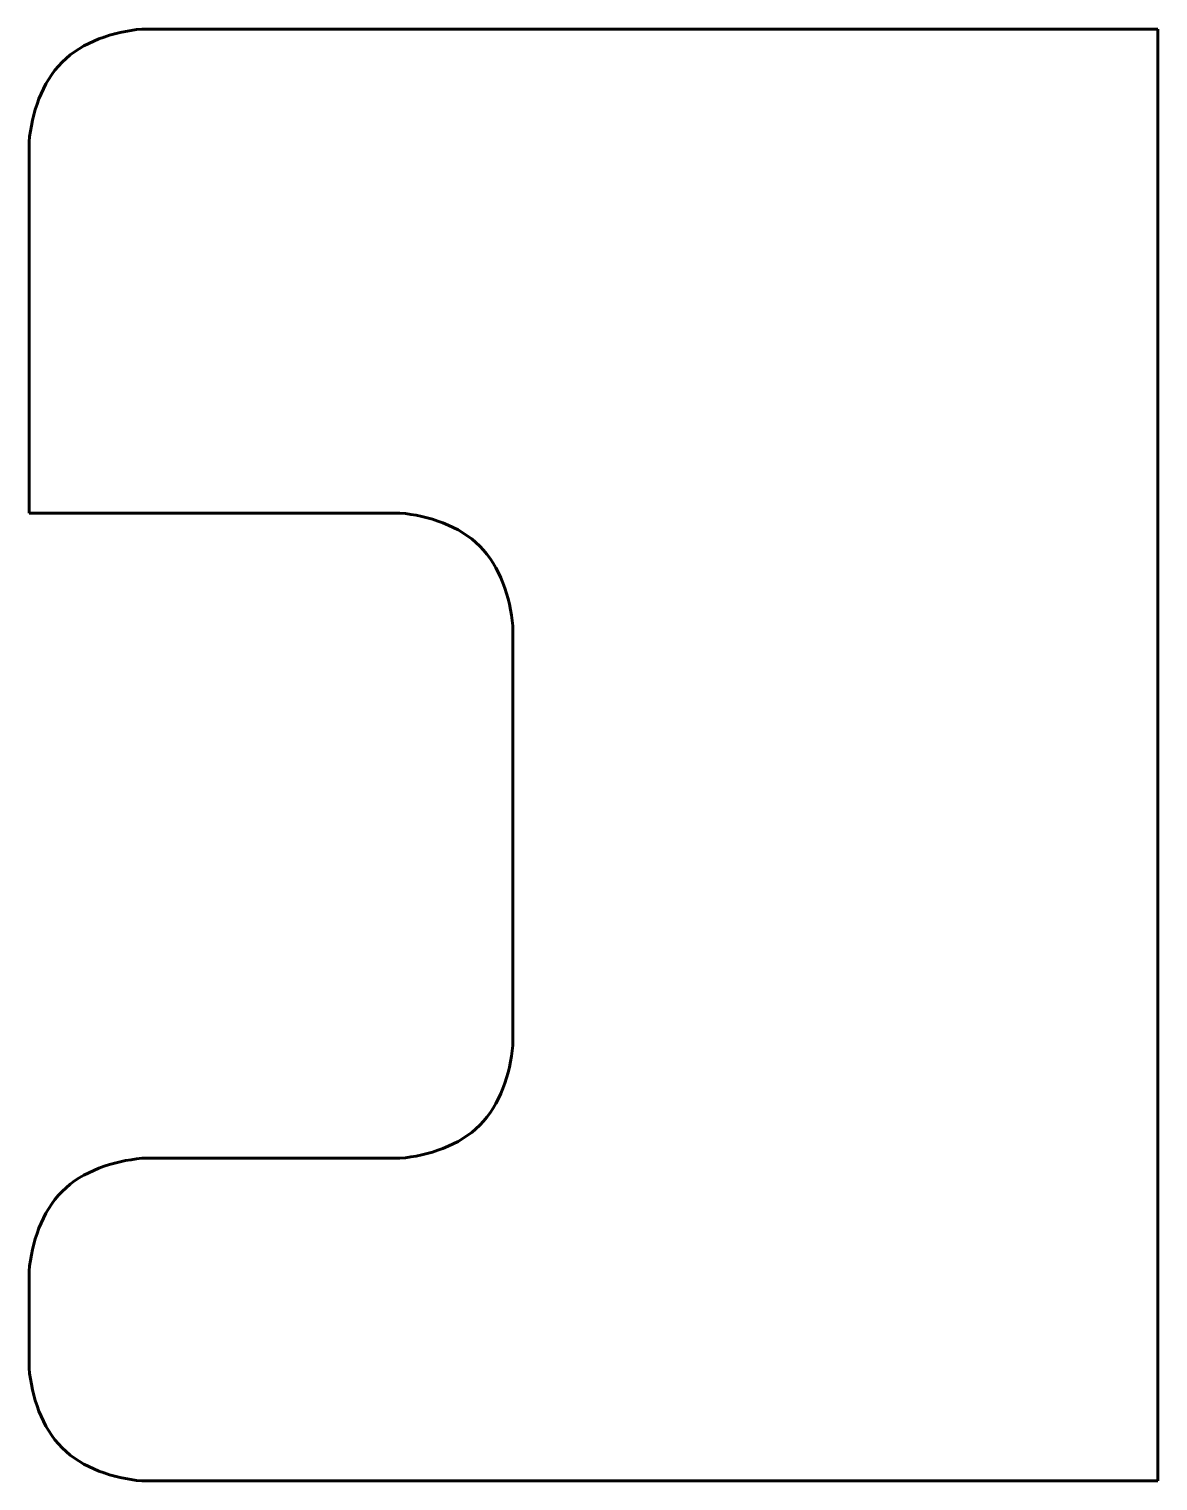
# Model space of a CAD drawing. Header units: millimetres. Extents: x -12 to -5, y -4.8 to 4.2.
import ezdxf

# ---------------------------------------------------------------- set-up
doc = ezdxf.new("R2010")
doc.units = ezdxf.units.MM
doc.linetypes.add('K5LT_BASIC', pattern=[0])

msp = doc.modelspace()

# ---------------------------------------------------------------- linework, layer by layer
at = {"color": 150, "linetype": 'K5LT_BASIC', "lineweight": 60, "true_color": 0x0080ff}
for p, q in [((-11.3, 4.1978), (-9, 4.1978)), ((-9, 4.1978), (-5, 4.1978)), ((-5, 4.1978), (-5, -4.8022)), ((-12, 1.1978), (-12, 3.4978)), ((-9.7, 1.1978), (-12, 1.1978)), ((-9, -2.1022), (-9, 0.4978)), ((-11.3, -2.8022), (-9.7, -2.8022)), ((-12, -4.1022), (-12, -3.5022)), ((-8, -4.8022), (-11.3, -4.8022)), ((-8, -4.8022), (-5, -4.8022))]:
    msp.add_line(p, q, dxfattribs=at)
for points, knots in [([(-11.3, 4.1978), (-11.4778, 4.1811), (-11.8594, 4.0572), (-11.9833, 3.6756), (-12, 3.4978)], [0, 0, 0, 0, 0.535756, 1.071513, 1.071513, 1.071513, 1.071513]), ([(-11.3, -2.8022), (-11.4778, -2.8189), (-11.8594, -2.9428), (-11.9833, -3.3244), (-12, -3.5022)], [0, 0, 0, 0, 0.535756, 1.071513, 1.071513, 1.071513, 1.071513]), ([(-12, -4.1022), (-11.9833, -4.28), (-11.8594, -4.6616), (-11.4778, -4.7855), (-11.3, -4.8022)], [0, 0, 0, 0, 0.535757, 1.071513, 1.071513, 1.071513, 1.071513])]:
    msp.add_open_spline(points, degree=3, knots=knots, dxfattribs=at)
for points in [[(-9.7, 1.1978), (-9.5222, 1.1811), (-9.1406, 1.0572), (-9.0167, 0.6756), (-9, 0.4978)], [(-9, -2.1022), (-9.0167, -2.28), (-9.1406, -2.6616), (-9.5222, -2.7855), (-9.7, -2.8022)]]:
    msp.add_open_spline(points, degree=3, dxfattribs=at)

doc.saveas('drawing.dxf')
